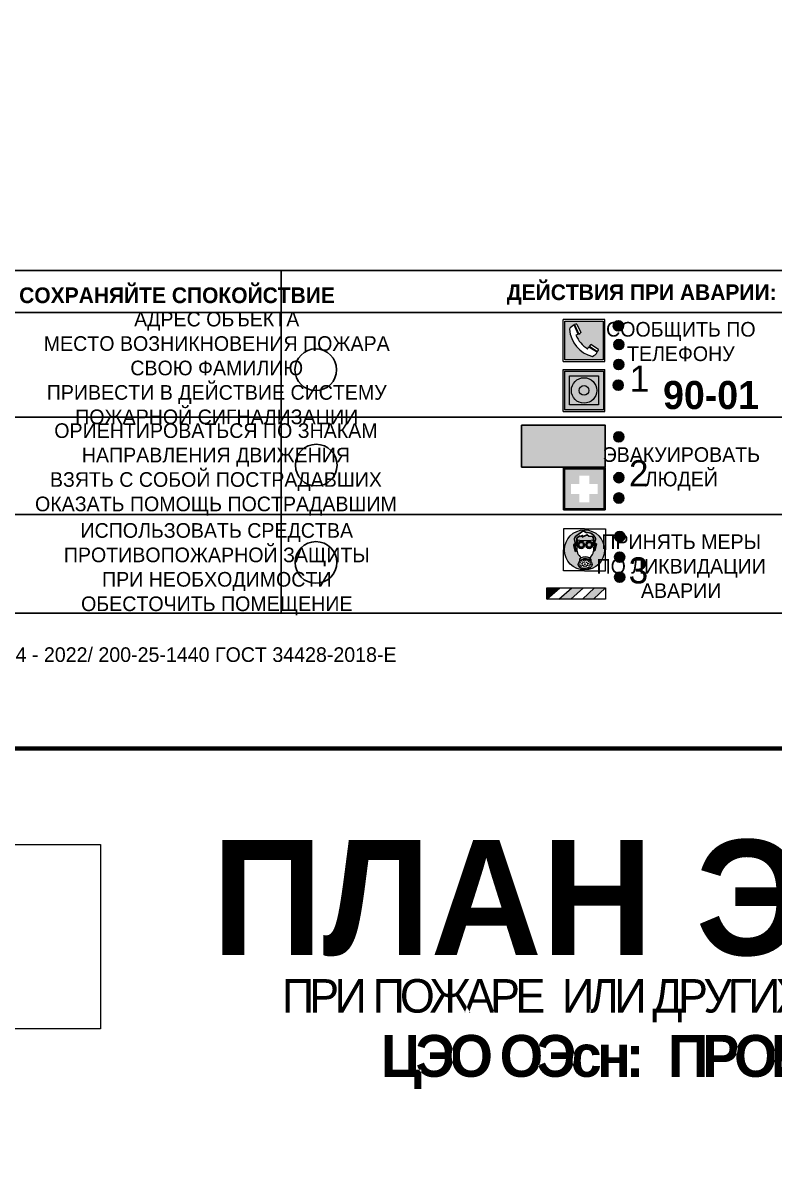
# Model space of a CAD drawing. Header units: millimetres. Extents: x 13114 to 67229, y 22859 to 38520.
# Drawn here: x 20565.1 to 20708.7, y 25382.5 to 25600.6 of the extents above; entities that cross this region are included whole.
import ezdxf

# ---------------------------------------------------------------- set-up
doc = ezdxf.new("R2010")
doc.units = ezdxf.units.MM
doc.styles.add('обычный', font='arial.ttf')
picture_1 = doc.add_image_def('image1.jpg', size_in_pixel=(337, 105))

# ---------------------------------------------------------------- blocks, each defined once
blk = doc.blocks.new('A$C38D26F80')
h = blk.add_hatch(color=5)
h.dxf.hatch_style = 1
h.paths.add_polyline_path([(-8.77, -4.48, 1), (-0.19, -4.48, 1)])
h.paths.add_polyline_path([(-6.75, -3.58), (-6.75, -3.31), (-6.62, -3.22), (-6.5, -3.22), (-6.42, -3.3), (-6.39, -3.28), (-6.59, -2.23), (-6.59, -2.01), (-6.38, -1.58), (-4.76, -0.4), (-4.13, -0.79, -0.362848), (-2.1, -2.1, -0.201049), (-2.17, -2.48, 0.085434), (-2.26, -3.13), (-1.9, -3.16), (-2.25, -4.7), (-2.4, -4.59), (-2.43, -4.34), (-2.36, -4.34), (-2.14, -3.34), (-2.47, -3.42), (-2.58, -1.95), (-2.77, -1.58), (-3.58, -1.52), (-3.92, -1.26), (-5.05, -1.73), (-4.87, -1.39), (-5.41, -1.6), (-5.41, -1.46), (-6.13, -1.87), (-6.18, -3.5), (-6.56, -3.47), (-6.37, -4.59), (-6.16, -4.43), (-6.16, -4.66), (-6.36, -4.79), (-6.37, -4.8), (-6.51, -4.76)], flags=16)
h.paths.add_polyline_path([(-6.51, -4.76), (-6.36, -4.79), (-6.37, -4.8)], flags=0)
h.paths.add_polyline_path([(-5.92, -2.34, 0.089508), (-2.67, -2.35), (-2.48, -3.88, -0.268602), (-3.4, -6.18, 0.262449), (-5.2, -6.18, -0.268602), (-6.11, -3.88)], flags=16)
edge = h.paths.add_edge_path(flags=16)
edge.add_ellipse((-5.19, -3.41), major_axis=(0, 0.842), ratio=0.848992, start_angle=0, end_angle=360)
edge = h.paths.add_edge_path(flags=0)
edge.add_ellipse((-5.19, -3.39), major_axis=(0, 0.665), ratio=0.853798, start_angle=0, end_angle=360)
edge = h.paths.add_edge_path(flags=0)
edge.add_ellipse((-5.19, -3.4), major_axis=(0, 0.528), ratio=0.864094, start_angle=0, end_angle=360)
edge = h.paths.add_edge_path(flags=16)
edge.add_ellipse((-3.47, -3.4), major_axis=(0, 0.842), ratio=0.848992, start_angle=0, end_angle=360)
h.paths.add_polyline_path([(-3.13, -6.45), (-3.13, -6.84, 0.383174), (-5.57, -6.85), (-5.57, -6.49, -0.369952)], flags=16)
edge = h.paths.add_edge_path(flags=0)
edge.add_ellipse((-3.47, -3.39), major_axis=(0, 0.665), ratio=0.853798, start_angle=0, end_angle=360)
edge = h.paths.add_edge_path(flags=0)
edge.add_ellipse((-3.47, -3.4), major_axis=(0, 0.528), ratio=0.864094, start_angle=0, end_angle=360)
edge = h.paths.add_edge_path(flags=16)
edge.add_ellipse((-4.34, -7.57), major_axis=(-1.48, 0), ratio=0.744955, start_angle=0, end_angle=360)
h.paths.add_polyline_path([(-5.01, -6.85, -1), (-5.15, -6.85, -1)], flags=0)
h.paths.add_polyline_path([(-5.33, -7.14, -1), (-5.47, -7.14, -1)], flags=0)
h.paths.add_polyline_path([(-4.61, -6.71, -1), (-4.74, -6.71, -1)], flags=16)
h.paths.add_polyline_path([(-5.43, -7.51, -1), (-5.57, -7.51, -1)], flags=0)
h.paths.add_polyline_path([(-4.26, -6.67, -1), (-4.4, -6.67, -1)], flags=16)
h.paths.add_polyline_path([(-4.74, -7.14, -1), (-4.88, -7.14, -1)], flags=0)
h.paths.add_polyline_path([(-4.93, -7.43, -1), (-5.07, -7.43, -1)], flags=0)
h.paths.add_polyline_path([(-4.41, -7.07, -1), (-4.54, -7.07, -1)], flags=0)
h.paths.add_polyline_path([(-5.33, -7.87, -1), (-5.46, -7.87, -1)], flags=0)
h.paths.add_polyline_path([(-3.8, -6.71, -1), (-3.94, -6.71, -1)], flags=16)
h.paths.add_polyline_path([(-4.85, -7.78, -1), (-4.98, -7.78, -1)], flags=0)
h.paths.add_polyline_path([(-3.96, -7.14, -1), (-4.1, -7.14, -1)], flags=0)
h.paths.add_polyline_path([(-4.33, -7.53, -1), (-4.47, -7.53, -1)], flags=0)
h.paths.add_polyline_path([(-5.09, -8.12, -1), (-5.23, -8.12, -1)], flags=0)
h.paths.add_polyline_path([(-3.5, -6.94, -1), (-3.64, -6.94, -1)], flags=0)
h.paths.add_polyline_path([(-4.54, -7.97, -1), (-4.68, -7.97, -1)], flags=0)
h.paths.add_polyline_path([(-3.66, -7.39, -1), (-3.8, -7.39, -1)], flags=0)
h.paths.add_polyline_path([(-4.73, -8.35, -1), (-4.86, -8.35, -1)], flags=0)
h.paths.add_polyline_path([(-4.09, -7.96, -1), (-4.23, -7.96, -1)], flags=0)
h.paths.add_polyline_path([(-3.77, -7.74, -1), (-3.91, -7.74, -1)], flags=0)
h.paths.add_polyline_path([(-3.22, -7.27, -1), (-3.35, -7.27, -1)], flags=0)
h.paths.add_polyline_path([(-4.34, -8.4, -1), (-4.47, -8.4, -1)], flags=0)
h.paths.add_polyline_path([(-3.16, -7.61, -1), (-3.3, -7.61, -1)], flags=0)
h.paths.add_polyline_path([(-3.9, -8.35, -1), (-4.04, -8.35, -1)], flags=0)
h.paths.add_polyline_path([(-3.32, -7.91, -1), (-3.46, -7.91, -1)], flags=0)
h.paths.add_polyline_path([(-3.55, -8.23, -1), (-3.69, -8.23, -1)], flags=0)
at = {"color": 5, "lineweight": 5}
for p, q in [((-4.48, 0), (-8.96, 0)), ((-8.96, 0), (-8.96, -4.48)), ((-4.48, 0), (0, 0)), ((0, 0), (0, -4.48)), ((-6.59, -2.01), (-6.38, -1.58)), ((-6.59, -2.23), (-6.59, -2.01)), ((-6.39, -3.28), (-6.59, -2.23)), ((-6.38, -1.58), (-4.76, -0.4)), ((-6.13, -1.87), (-6.18, -3.5)), ((-5.41, -1.46), (-6.13, -1.87)), ((-5.92, -2.34), (-6.11, -3.88)), ((-4.87, -1.39), (-5.41, -1.6)), ((-5.41, -1.6), (-5.41, -1.46)), ((-3.92, -1.26), (-5.05, -1.73)), ((-5.05, -1.73), (-4.87, -1.39)), ((-4.76, -0.4), (-4.13, -0.79)), ((-3.58, -1.52), (-3.92, -1.26)), ((-2.77, -1.58), (-3.58, -1.52)), ((-2.58, -1.95), (-2.77, -1.58)), ((-2.67, -2.34), (-2.48, -3.88)), ((-2.47, -3.42), (-2.58, -1.95)), ((-8.96, -8.96), (-8.96, -4.48)), ((-6.75, -3.31), (-6.62, -3.22)), ((-6.75, -3.58), (-6.75, -3.31)), ((-6.51, -4.76), (-6.75, -3.58)), ((-6.62, -3.22), (-6.5, -3.22)), ((-6.18, -3.5), (-6.56, -3.47)), ((-6.56, -3.47), (-6.37, -4.59)), ((-6.37, -4.8), (-6.51, -4.76)), ((-6.5, -3.22), (-6.42, -3.3)), ((-6.42, -3.3), (-6.39, -3.28)), ((-6.37, -4.59), (-6.16, -4.43)), ((-6.16, -4.66), (-6.37, -4.8)), ((-6.16, -4.43), (-6.16, -4.66)), ((-2.14, -3.34), (-2.47, -3.42)), ((-2.43, -4.34), (-2.4, -4.59)), ((-2.43, -4.34), (-2.36, -4.34)), ((-2.4, -4.59), (-2.25, -4.7)), ((-2.36, -4.34), (-2.14, -3.34)), ((-1.9, -3.16), (-2.26, -3.13)), ((-2.25, -4.7), (-1.9, -3.16)), ((0, -8.96), (0, -4.48)), ((-5.57, -6.49), (-5.57, -6.85)), ((-3.13, -6.45), (-3.13, -6.84)), ((-4.48, -8.96), (-8.96, -8.96)), ((-4.48, -8.96), (0, -8.96))]:
    blk.add_line(p, q, dxfattribs=at)
at = {"color": 5}
for p, q in [((-6.59, -2.01), (-6.38, -1.58)), ((-6.59, -2.23), (-6.59, -2.01)), ((-6.39, -3.28), (-6.59, -2.23)), ((-6.38, -1.58), (-4.76, -0.4)), ((-6.13, -1.87), (-6.18, -3.5)), ((-5.41, -1.46), (-6.13, -1.87)), ((-4.87, -1.39), (-5.41, -1.6)), ((-5.41, -1.6), (-5.41, -1.46)), ((-3.92, -1.26), (-5.05, -1.73)), ((-5.05, -1.73), (-4.87, -1.39)), ((-4.76, -0.4), (-4.13, -0.79)), ((-3.58, -1.52), (-3.92, -1.26)), ((-2.77, -1.58), (-3.58, -1.52)), ((-2.58, -1.95), (-2.77, -1.58)), ((-2.47, -3.42), (-2.58, -1.95)), ((-6.75, -3.31), (-6.62, -3.22)), ((-6.75, -3.58), (-6.75, -3.31)), ((-6.51, -4.76), (-6.75, -3.58)), ((-6.62, -3.22), (-6.5, -3.22)), ((-6.18, -3.5), (-6.56, -3.47)), ((-6.56, -3.47), (-6.37, -4.59)), ((-6.37, -4.8), (-6.51, -4.76)), ((-6.36, -4.79), (-6.51, -4.76)), ((-6.5, -3.22), (-6.42, -3.3)), ((-6.42, -3.3), (-6.39, -3.28)), ((-6.37, -4.59), (-6.16, -4.43)), ((-6.16, -4.66), (-6.37, -4.8)), ((-6.16, -4.66), (-6.36, -4.79)), ((-6.16, -4.43), (-6.16, -4.66)), ((-2.14, -3.34), (-2.47, -3.42)), ((-2.4, -4.59), (-2.43, -4.34)), ((-2.43, -4.34), (-2.36, -4.34)), ((-2.25, -4.7), (-2.4, -4.59)), ((-2.36, -4.34), (-2.14, -3.34)), ((-2.26, -3.13), (-1.9, -3.16)), ((-1.9, -3.16), (-2.25, -4.7))]:
    blk.add_line(p, q, dxfattribs=at)
at = {"color": 5, "lineweight": 5}
for centre, radius in [((-4.48, -4.48), 4.29), ((-5.4, -7.14), 0.0678), ((-5.08, -6.85), 0.0678), ((-4.81, -7.14), 0.0678), ((-4.67, -6.71), 0.0678), ((-4.47, -7.07), 0.0678), ((-4.33, -6.67), 0.0678), ((-4.03, -7.14), 0.0678), ((-3.87, -6.71), 0.0678), ((-3.73, -7.39), 0.0678), ((-3.57, -6.94), 0.0678), ((-3.28, -7.27), 0.0678), ((-5.5, -7.51), 0.0678), ((-5.4, -7.87), 0.0678), ((-5.16, -8.12), 0.0678), ((-5, -7.43), 0.0678), ((-4.91, -7.78), 0.0678), ((-4.79, -8.35), 0.0678), ((-4.61, -7.97), 0.0678), ((-4.4, -7.53), 0.0678), ((-4.4, -8.4), 0.0678), ((-4.16, -7.96), 0.0678), ((-3.97, -8.35), 0.0678), ((-3.84, -7.74), 0.0678), ((-3.62, -8.23), 0.0678), ((-3.39, -7.91), 0.0678), ((-3.23, -7.61), 0.0678)]:
    blk.add_circle(centre, radius, dxfattribs=at)
for centre, radius, start, end in [((-4.28, 6.66), 9.15, 259.6987, 280.1569), ((-2.6, -2.2), 0.513, 326.4781, 11.7739), ((-3.66, -4.24), 2.47, 171.573, 231.7124), ((-4.93, -4.24), 2.47, 308.2876, 8.427), ((-0.47, -3.05), 1.79, 161.5846, 182.4584), ((-4.33, -7.88), 1.87, 50.358, 131.5662), ((-4.34, -8.2), 1.82, 48.4943, 132.3565), ((-4.3, -7.78), 1.83, 60.5889, 119.4111)]:
    blk.add_arc(centre, radius, start, end, dxfattribs=at)
at = {"color": 5}
for centre, radius, start, end in [((-3.89, -2.66), 1.88, 17.387, 97.1599), ((-2.6, -2.2), 0.511, 326.3906, 11.8614), ((-0.35, -3.07), 1.91, 162.2553, 181.7878)]:
    blk.add_arc(centre, radius, start, end, dxfattribs=at)
at = {"color": 5, "lineweight": 5}
for centre, major_axis, ratio in [((-5.19, -3.41), (0, 0.842), 0.848992), ((-5.19, -3.39), (0, 0.665), 0.853798), ((-5.19, -3.4), (0, 0.528), 0.864094), ((-3.47, -3.4), (0, 0.842), 0.848992), ((-3.47, -3.39), (0, 0.665), 0.853798), ((-3.47, -3.4), (0, 0.528), 0.864094), ((-4.34, -7.57), (-1.48, 0), 0.744955)]:
    blk.add_ellipse(centre, major_axis=major_axis, ratio=ratio, dxfattribs=at)
blk = doc.blocks.new('A$C47DD6509')
at = {"lineweight": 5}
for points in [[(-8.69, 0), (-11.19, 0), (-11.19, -2.22)], [(-4.22, 0), (-6.45, 0), (-8.91, -2.22), (-6.61, -2.22)], [(0, 0), (-2.09, 0), (-4.36, -2.22), (-2.29, -2.22)]]:
    blk.add_hatch(color=242, dxfattribs=at).paths.add_polyline_path(points)
at = {"color": 242, "lineweight": 5}
for p, q in [((-11.19, -2.22), (-8.69, 0)), ((-11.19, -2.22), (-11.19, 0)), ((-11.19, 0), (-8.69, 0)), ((-11.19, 0), (0, 0)), ((-8.91, -2.22), (-6.45, 0)), ((-6.61, -2.22), (-4.22, 0)), ((-4.36, -2.22), (-2.09, 0)), ((-2.29, -2.22), (0, 0)), ((0, 0), (0, -2.22)), ((0, -2.22), (-11.19, -2.22))]:
    blk.add_line(p, q, dxfattribs=at)
blk = doc.blocks.new('A$C32E8229D')
at = {"true_color": 0xffffff}
blk.add_hatch(color=7, dxfattribs=at).paths.add_polyline_path([(0, 0), (0, -8), (16, -8), (16, 0)])
h = blk.add_hatch(color=126)
h.paths.add_polyline_path([(0.2, -0.2), (15.8, -0.2), (15.8, -7.8), (0.2, -7.8)])
h.paths.add_polyline_path([(13.49, -2.05), (12.08, -2.05), (11.37, -2.63, 0.162397), (11.29, -2.84), (11.29, -3.63), (10.35, -3.63), (10.35, -4.05), (11.68, -4.05), (11.68, -3.48), (12.26, -4.28), (11.29, -5.1), (11.29, -6.78), (11.85, -6.78), (11.85, -5.44), (12.8, -4.64), (12.8, -5.94), (14.46, -5.94), (14.46, -5.39), (13.45, -5.39), (13.45, -3.97), (12.46, -2.59), (13.15, -2.59), (13.69, -3.34), (14.18, -3)], flags=16)
h.paths.add_polyline_path([(10.74, -1.82, 1), (11.8, -1.82, 1)], flags=16)
h.paths.add_polyline_path([(9.39, -3.59), (5.99, -3.59), (6.56, -3.03), (5.91, -3.03), (5.1, -3.83), (5.91, -4.64), (6.56, -4.64), (5.99, -4.09), (9.39, -4.09)], flags=16)
h.paths.add_polyline_path([(4.29, -1.08), (1.72, -1.08), (1.72, -6.6), (4.29, -6.6)], flags=16)
at = {"color": 126}
blk.add_lwpolyline([(16, -8), (0, -8), (0, 0), (16, 0)], close=True, dxfattribs=at)
blk = doc.blocks.new('A$C18900ED3')
h = blk.add_hatch(color=126)
h.paths.add_polyline_path([(-0.18, -0.18), (-7.02, -0.18), (-7.02, -7.02), (-0.18, -7.02)])
h.paths.add_polyline_path([(-5.89, -4.46), (-5.89, -2.77), (-4.46, -2.77), (-4.46, -1.31), (-2.77, -1.31), (-2.77, -2.77), (-1.33, -2.77), (-1.33, -4.46), (-2.77, -4.46), (-2.77, -5.89), (-4.46, -5.89), (-4.46, -4.46)], flags=16)
at = {"color": 126}
for p, q in [((-7.2, 0), (-7.2, -7.2)), ((0, 0), (-7.2, 0)), ((0, -7.2), (0, 0)), ((-7.02, -7.02), (-7.02, -0.18)), ((-7.02, -0.18), (-0.18, -0.18)), ((-0.18, -0.18), (-0.18, -7.02)), ((-7.2, -7.2), (0, -7.2)), ((-0.18, -7.02), (-7.02, -7.02))]:
    blk.add_line(p, q, dxfattribs=at)
blk = doc.blocks.new('A$C456E1F9C')
at = {"lineweight": 5}
h = blk.add_hatch(color=242, dxfattribs=at)
h.paths.add_polyline_path([(0.51, -1.47), (0.51, -13.26), (12.29, -13.26), (12.29, -1.47)])
h.paths.add_polyline_path([(5.42, -4.95, -0.254479), (4.78, -5.4), (3.52, -2.53, -0.209735), (4.23, -2.4)], flags=16)
h.paths.add_polyline_path([(8.53, -8.6), (10.87, -10.17), (10.54, -10.76), (8.03, -9.13, -0.192251)], flags=16)
h.paths.add_polyline_path([(4.61, -5.49, 0.005518), (3.87, -5.72, 0.128647), (7.49, -10.01, 0.00809), (7.83, -9.33), (10.47, -10.97, -0.16736), (8.99, -12.25, -0.327862), (1.95, -3.95, -0.166952), (3.36, -2.62)], flags=16)
at = {"color": 242, "lineweight": 5}
for p, q in [((0, -13.77), (0, -0.97)), ((12.8, -0.97), (0, -0.97)), ((4.61, -5.49), (3.36, -2.62)), ((3.52, -2.53), (4.78, -5.4)), ((4.23, -2.4), (5.42, -4.95)), ((12.8, -13.77), (12.8, -0.97)), ((7.83, -9.33), (10.47, -10.97)), ((8.03, -9.13), (10.54, -10.76)), ((10.81, -10.12), (8.53, -8.6)), ((10.54, -10.76), (10.8, -10.3)), ((10.8, -10.3), (10.81, -10.12)), ((0, -13.77), (12.8, -13.77))]:
    blk.add_line(p, q, dxfattribs=at)
blk.add_lwpolyline([(0.51, -1.47), (12.29, -1.47), (12.29, -13.26), (0.51, -13.26)], close=True, dxfattribs=at)
for centre, radius, start, end in [((4.59, -5.34), 2.99, 114.2845, 152.1974), ((4.02, -3.27), 0.891, 76.3284, 123.7092), ((11.12, -3.31), 9.19, 183.9915, 256.6009), ((14.98, -39.1), 35.17, 107.1487, 108.4135), ((13.86, -0.94), 11.08, 205.5536, 234.8762), ((4.68, -4.59), 0.824, 276.9621, 334.0723), ((-13.31, 0.8), 23.44, 332.5487, 334.4027), ((8.94, -9.5), 0.989, 114.4092, 157.9388), ((7.87, -9.46), 3, 291.9291, 329.9329)]:
    blk.add_arc(centre, radius, start, end, dxfattribs=at)
blk = doc.blocks.new('A$C54414219')
at = {"true_color": 0xffffff}
h = blk.add_hatch(color=7, dxfattribs=at)
h.paths.add_polyline_path([(2.39, -9.45), (2.39, -18.3), (11.23, -18.3), (11.23, -9.45)], flags=0)
h.paths.add_polyline_path([(10.71, -13.87, -1), (2.92, -13.87, -1)], flags=0)
h.paths.add_polyline_path([(8.3, -13.87, -1), (5.33, -13.87, -1)], flags=0)
h.paths.add_polyline_path([(0.41, -7.47), (0.41, -20.27), (13.21, -20.27), (13.21, -7.47)])
h.paths.add_polyline_path([(0.92, -19.77), (12.71, -19.77), (12.71, -7.98), (0.92, -7.98)], flags=16)
h.paths.add_polyline_path([(11.23, -9.45), (11.23, -18.3), (2.39, -18.3), (2.39, -9.45)], flags=0)
at = {"lineweight": 5}
h = blk.add_hatch(color=242, dxfattribs=at)
h.paths.add_polyline_path([(12.71, -7.98), (0.92, -7.98), (0.92, -19.77), (12.71, -19.77)])
h.paths.add_polyline_path([(11.23, -18.3), (2.39, -18.3), (2.39, -9.45), (11.23, -9.45)], flags=16)
h.paths.add_polyline_path([(10.71, -13.87, -1), (2.92, -13.87, -1)], flags=0)
h.paths.add_polyline_path([(8.3, -13.87, -1), (5.33, -13.87, -1)], flags=0)
at = {"true_color": 0xffffff}
h = blk.add_hatch(color=7, dxfattribs=at)
h.paths.add_polyline_path([(2.39, -9.45), (2.39, -18.3), (11.23, -18.3), (11.23, -9.45)])
h.paths.add_polyline_path([(10.71, -13.87, -1), (2.92, -13.87, -1)], flags=16)
h.paths.add_polyline_path([(8.3, -13.87, -1), (5.33, -13.87, -1)], flags=0)
at = {"lineweight": 5}
h = blk.add_hatch(color=242, dxfattribs=at)
h.paths.add_polyline_path([(2.92, -13.87, 1), (10.71, -13.87, 1)])
h.paths.add_polyline_path([(8.3, -13.87, -1), (5.33, -13.87, -1)], flags=16)
at = {"color": 242, "lineweight": 5}
for p, q in [((0.41, -20.27), (0.41, -7.47)), ((0.41, -7.47), (13.21, -7.47)), ((0.41, -7.47), (13.21, -7.47)), ((13.21, -20.27), (13.21, -7.47)), ((0.41, -20.27), (13.21, -20.27))]:
    blk.add_line(p, q, dxfattribs=at)
for points in [[(0.92, -7.98), (12.71, -7.98), (12.71, -19.77), (0.92, -19.77)], [(2.39, -9.45), (11.23, -9.45), (11.23, -18.3), (2.39, -18.3)]]:
    blk.add_lwpolyline(points, close=True, dxfattribs=at)
for radius in [3.89, 1.49]:
    blk.add_circle((6.81, -13.87), radius, dxfattribs=at)

msp = doc.modelspace()

# ---------------------------------------------------------------- hatches: boundary and pattern name
at = {"lineweight": 0}
h = msp.add_hatch(color=256, dxfattribs=at)
h.dxf.hatch_style = 1
h.paths.add_polyline_path([(20679.9, 25542.66, 1), (20677.96, 25542.66, 1)])
h = msp.add_hatch(color=256, dxfattribs=at)
h.dxf.hatch_style = 1
h.paths.add_polyline_path([(20680, 25539.08, 1), (20678.07, 25539.08, 1)])
h = msp.add_hatch(color=256, dxfattribs=at)
h.dxf.hatch_style = 1
h.paths.add_polyline_path([(20679.96, 25535.27, 1), (20678.03, 25535.27, 1)])
h = msp.add_hatch(color=256, dxfattribs=at)
h.dxf.hatch_style = 1
h.paths.add_polyline_path([(20679.88, 25531.34, 1), (20677.95, 25531.34, 1)])
h = msp.add_hatch(color=256, dxfattribs=at)
h.dxf.hatch_style = 1
h.paths.add_polyline_path([(20679.96, 25521.45, 1), (20678.03, 25521.45, 1)])
h = msp.add_hatch(color=256, dxfattribs=at)
h.dxf.hatch_style = 1
h.paths.add_polyline_path([(20680, 25513.67, 1), (20678.07, 25513.67, 1)])
h = msp.add_hatch(color=256, dxfattribs=at)
h.dxf.hatch_style = 1
h.paths.add_polyline_path([(20680, 25509.77, 1), (20678.06, 25509.77, 1)])
h = msp.add_hatch(color=256, dxfattribs=at)
h.dxf.hatch_style = 1
h.paths.add_polyline_path([(20680.15, 25502.41, 1), (20678.22, 25502.41, 1)])
h = msp.add_hatch(color=256, dxfattribs=at)
h.dxf.hatch_style = 1
h.paths.add_polyline_path([(20680.15, 25498.47, 1), (20678.22, 25498.47, 1)])
h = msp.add_hatch(color=256, dxfattribs=at)
h.dxf.hatch_style = 1
h.paths.add_polyline_path([(20680.15, 25494.64, 1), (20678.22, 25494.64, 1)])

# ---------------------------------------------------------------- linework, layer by layer
at = {"color": 6, "lineweight": 100}
for points in [[(20445.35, 25461.92), (21045.35, 25461.92), (21045.35, 25856.92), (20445.35, 25856.92)], [(20445.35, 25066.92), (21045.35, 25066.92), (21045.35, 25461.92), (20445.35, 25461.92)]]:
    msp.add_lwpolyline(points, close=True, dxfattribs=at)
for points in [[(20470.72, 25545.2), (20614.48, 25545.2), (20614.48, 25553.25), (20470.72, 25553.25)], [(20614.48, 25545.2), (20758.25, 25545.2), (20758.25, 25553.25), (20614.48, 25553.25)], [(20470.72, 25545.2), (20614.48, 25545.2), (20614.48, 25487.8), (20470.72, 25487.8)], [(20614.48, 25545.2), (20758.25, 25545.2), (20758.25, 25487.8), (20614.48, 25487.8)]]:
    msp.add_lwpolyline(points, close=True)
for points in [[(20529.13, 25525.2), (20470.72, 25525.2), (20614.48, 25525.2)], [(20672.9, 25525.2), (20614.48, 25525.2), (20758.25, 25525.2)], [(20529.13, 25506.63), (20470.72, 25506.63), (20614.48, 25506.63)], [(20672.9, 25506.63), (20614.48, 25506.63), (20758.25, 25506.63)]]:
    msp.add_lwpolyline(points)
for centre, radius in [((20678.93, 25542.66), 0.966), ((20679.03, 25539.08), 0.966), ((20621.11, 25534.28), 3.98), ((20679, 25535.27), 0.966), ((20678.91, 25531.34), 0.966), ((20679, 25521.45), 0.966), ((20621.2, 25516.05), 3.98), ((20679.04, 25513.67), 0.966), ((20679.03, 25509.77), 0.966), ((20621.14, 25497.47), 3.98), ((20679.19, 25502.41), 0.966), ((20679.18, 25498.47), 0.966), ((20679.19, 25494.64), 0.966)]:
    msp.add_circle(centre, radius)

# ---------------------------------------------------------------- block references
for name, p, xscale, yscale, zscale in [('A$C456E1F9C', (20668.37, 25544.48), 0.625, 0.625, 0.625), ('A$C54414219', (20668.12, 25538.99), 0.625, 0.625, 0.625), ('A$C18900ED3', (20676.44, 25515.52), 1.111111111007631, 1.111111111007631, 1.111111111007631), ('A$C38D26F80', (20676.46, 25503.86), 0.8928571427240968, 0.8928571427240968, 0.8928571427240968)]:
    msp.add_blockref(name, p, dxfattribs=dict(xscale=xscale, yscale=yscale, zscale=zscale))
at = {"xscale": -1}
msp.add_blockref('A$C32E8229D', (20676.44, 25523.67), dxfattribs=at)
at = {"color": 242, "true_color": 0xc1121c}
msp.add_blockref('A$C47DD6509', (20676.46, 25492.64), dxfattribs=at)

# ---------------------------------------------------------------- texts
at = {"lineweight": 0, "style": 'обычный'}
for s, insert, char_height, width, attachment_point in [('{\\fProxima Nova Rg|b1|i0|c204|p2;ДЕЙСТВИЯ ПРИ ПОЖАРЕ: СОХРАНЯЙТЕ СПОКОЙСТВИЕ\\H1.6644x; }', (20567.88, 25548.07), 3, 175.1736, 5), ('{\\fProxima Nova Rg|b1|i0|c204|p2;ДЕЙСТВИЯ ПРИ АВАРИИ: СОХРАНЯЙТЕ СПОКОЙСТВИЕ\\H1.6644x; }', (20714.1, 25548.65), 3, 175.1736, 5), ('\\pi-8.4,l8.4,t8.4;{\\fProxima Nova Rg|b0|i0|c204|p2;АДРЕС ОБЪЕКТА\\PМЕСТО ВОЗНИКНОВЕНИЯ ПОЖАРА \\PСВОЮ ФАМИЛИЮ\\PПРИВЕСТИ В ДЕЙСТВИЕ СИСТЕМУ \\PПОЖАРНОЙ СИГНАЛИЗАЦИИ}', (20602.18, 25534.21), 2.8, 126.6484, 5), ('{\\fProxima Nova Rg|b0|i0|c204|p2;СООБЩИТЬ ПО \\PТЕЛЕФОНУ}', (20690.87, 25539.65), 2.8, 126.6484, 5), ('{\\fProxima Nova Rg|b0|i0|c204|p2;1\\H1.1667x; }', (20682.97, 25532.58), 5, 126.6484, 5), ('{\\fProxima Nova Rg|b1|i0|c204|p2;\\H1.0714x;90-01\\fProxima Nova Rg|b0|i0|c204|p2;\\H0.93331x; \\H1.3449x; }', (20696.64, 25529.41), 5, 126.6484, 5), ('\\pi-8.4,l8.4,t8.4;{\\fProxima Nova Rg|b0|i0|c204|p2;ОРИЕНТИРОВАТЬСЯ ПО ЗНАКАМ \\PНАПРАВЛЕНИЯ ДВИЖЕНИЯ\\PВЗЯТЬ С СОБОЙ ПОСТРАДАВШИХ\\PОКАЗАТЬ ПОМОЩЬ ПОСТРАДАВШИМ}', (20602.03, 25515.24), 2.8, 126.6484, 5), ('{\\fProxima Nova Rg|b0|i0|c204|p2;ЭВАКУИРОВАТЬ \\PЛЮДЕЙ}', (20690.97, 25515.33), 2.8, 126.6484, 5), ('{\\fProxima Nova Rg|b0|i0|c204|p2;2\\H1.1967x; }', (20682.82, 25514.5), 5, 126.6484, 5), ('\\pi-8.4,l8.4,t8.4;{\\fProxima Nova Rg|b0|i0|c204|p2;ИСПОЛЬЗОВАТЬ СРЕДСТВА \\PПРОТИВОПОЖАРНОЙ ЗАЩИТЫ \\PПРИ НЕОБХОДИМОСТИ \\PОБЕСТОЧИТЬ ПОМЕЩЕНИЕ}', (20602.19, 25496.17), 2.8, 126.6484, 5), ('{\\fProxima Nova Rg|b0|i0|c204|p2;ПРИНЯТЬ МЕРЫ \\PПО ЛИКВИДАЦИИ \\PАВАРИИ}', (20690.93, 25496.75), 2.8, 126.6484, 5), ('{\\fProxima Nova Rg|b0|i0|c204|p2;3\\H1.1967x; }', (20682.76, 25495.92), 5, 126.6484, 5), ('\\pi-8.4,l8.4,t8.4;{\\fProxima Nova Rg|b0|i0|c204|p2;ИЗГОТОВИТЕЛЬ: ИП АНДРЕЕВ А. А.\\fProxima Nova Rg|b0|i0|c0|p2; \\fProxima Nova Rg|b0|i0|c204|p2;ФП-24 - 2022/ 200-25-1440 ГОСТ 34428-2018-Е\\H1.2266x; }', (20562.51, 25479.45), 2.8, 191.3484, 5), ('{\\fProxima Nova Rg|b1|i0|c204|p2;ПЛАН ЭВАКУАЦИИ}', (20601.28, 25444.46), 22, 493.8901, 1)]:
    msp.add_mtext(s, dxfattribs=dict(at, insert=insert, char_height=char_height, width=width, attachment_point=attachment_point))
at = {"color": 0, "lineweight": 0, "insert": (20752.1, 25412.47), "char_height": 8, "width": 449.2158, "attachment_point": 5, "style": 'обычный'}
msp.add_mtext('{\\fArial Black|b1|i0|c204|p34;\\H2x;\\T0.85;  \\fArial Narrow|b0|i0|c204|p34;\\H0.8x;\\W0.9;\\P\\fProxima Nova Rg|b0|i0|c204|p2;\\H0.5x;\\W1;\\C256;ПРИ ПОЖАРЕ  ИЛИ ДРУГИХ ЧРЕЗВЫЧАЙНЫХ СИТУАЦИЯХ  ИЗ ПОМЕЩЕНИЙ \\fProxima Nova Rg|b1|i0|c204|p2;\\H1.25x;\\PЦЭО ОЭсн: \\fProxima Nova Rg|b1|i0|c0|p2; \\fProxima Nova Rg|b1|i0|c204|p2;ПРОИЗВОДСТВЕННЫЙ КОРПУС\\fProxima Nova Rg|b1|i0|c0|p2; \\fProxima Nova Rg|b1|i0|c204|p2;1\\fProxima Nova Rg|b1|i0|c0|p2; \\fProxima Nova Rg|b1|i0|c204|p2;ЭТАЖ\\Pинв. 140038}', dxfattribs=at)

# ---------------------------------------------------------------- pictures from other files: only their frames are drawn
at = {"color": 7, "lineweight": 0, "true_color": 0xf5f5ff}
image = msp.add_image(picture_1, insert=(20466.84, 25408.34), size_in_units=(113.11, 35.24), dxfattribs=at)
image.dxf.flags = 7

doc.saveas('drawing.dxf')
